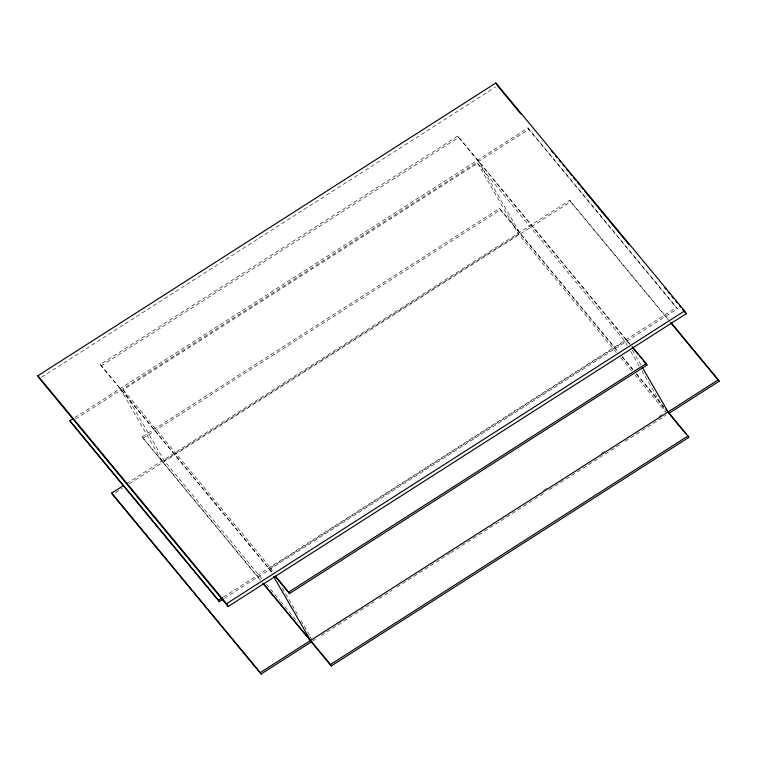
<?xml version="1.0" encoding="UTF-8"?>
<svg xmlns="http://www.w3.org/2000/svg" width="757" height="757" viewBox="0 0 757 757"><rect width="100%" height="100%" fill="white"/><g stroke="black" fill="none" stroke-linecap="round" stroke-linejoin="round"><path stroke-width="0.57" stroke-dasharray="3.79 2.84" d="M41.455 377.289L495.523 87.036M271.772 572.188L100.274 364.552L457.805 136.005L629.966 344.009M101.097 365.972L458.628 137.424L630.051 344.539M74.848 417.571L527.97 127.924L676.54 307.427L677.354 308.847L224.233 598.494M75.662 418.99L528.793 129.343L677.354 308.847M261.913 578.764L164.212 460.729L123.24 389.76L477.563 163.266L624.856 341.227L627.193 345.287M260.077 579.947L142.07 436.94L499.601 208.393L617.542 350.898M142.884 438.36L500.424 209.812L617.608 351.399M126.495 483.666L569.766 200.321L668.554 319.681M164.212 460.729L518.536 234.244L616.983 353.188M115.49 492.637L122.388 488.227M129.286 483.818L570.589 201.74L668.62 320.192M223.41 597.074L676.54 307.427M123.24 389.76L270.533 567.722L624.856 341.227M543.412 490.451L547.387 487.905M601.134 453.557L605.117 451.011M658.864 416.653L662.839 414.107M312.357 641.264L316.341 638.719M321.318 635.539L374.1 601.796M379.077 598.617L392.022 590.337M397.009 587.158L449.79 553.414M450.784 552.78L544.406 492.939M549.383 489.751L621.09 443.924M625.074 441.369L641.009 431.187M642.002 430.553L665.905 415.271M622.074 356.358L633.382 370.031M636.4 373.674L663.548 406.471M622.131 356.869L632.691 369.624M636.467 374.185L663.615 406.982M620.74 357.72L632.01 371.346M635.019 374.97L665.829 412.205M100.274 364.552L272.425 572.547M266.417 584.215L279.948 600.556M280.696 601.465L297.984 622.349M310.001 636.874L311.505 638.69M142.07 436.94L260.768 580.345M527.97 127.924L528.793 129.343M569.766 200.321L570.589 201.74M626.276 339.552L628.859 344.019M632.369 350.094L641.151 365.309M630.704 351.371L639.485 366.577M641.832 370.637L665.242 411.183M477.714 160.049L520.324 233.866M477.563 163.266L518.536 234.244M457.805 136.005L458.628 137.424M499.601 208.393L500.424 209.812M270.533 567.722L273.457 572.784M282.238 588L298.627 616.387M300.974 620.437L310.919 637.678M268.744 568.1L271.318 572.557M120.174 388.596L162.793 462.404"/><path stroke-width="1.14" d="M37.85 375.765L495.901 82.967L684.583 310.938L686.202 313.739L228.15 606.527L39.468 378.557L37.85 375.765L226.532 603.736L228.15 606.527M223.249 599.118L219.303 601.645L70.742 422.141L69.918 420.722L72.88 418.829M273.665 576.616L311.354 641.908L261.099 674.033L112.538 494.529L111.714 493.11L123.542 485.549M69.918 420.722L218.489 600.225L222.426 597.699M226.532 603.736L684.583 310.938M275.378 576.115L288.644 592.144L646.185 363.606L646.998 365.025L289.467 593.564L275.463 576.645M111.714 493.11L260.276 672.613L718.327 379.815L719.15 381.235L668.895 413.36L685.851 433.846M263.029 583.079L330.44 664.532L687.981 435.994L688.794 437.414L331.263 665.952L263.095 583.59M520.816 113.919L497.519 85.768L495.901 82.967M551.635 151.154L553.14 152.971M555.401 155.696L556.897 157.513M559.158 160.238L560.663 162.055M562.915 164.78L564.419 166.597M566.671 169.322L568.176 171.139M569.68 172.956L571.932 175.681M573.437 177.498L575.698 180.223M577.194 182.04L579.455 184.765M580.96 186.582L583.212 189.307M584.716 191.124L629.067 244.71M664.4 287.395L665.905 289.212M668.157 291.937L669.661 293.754M671.913 296.479L673.418 298.296M675.67 301.021L677.174 302.838M679.436 305.563L680.931 307.38M682.436 309.197L686.202 313.739M670.816 322.416L718.327 379.815M670.882 322.917L719.15 381.235M632.18 346.678L646.185 363.606M632.256 347.208L638.16 354.333M639.627 356.112L641.841 358.79M643.318 360.569L646.998 365.025M665.81 409.206L687.981 435.994M687.318 435.625L688.794 437.414M642.314 367.334L668.071 411.94M288.644 592.144L289.467 593.564M330.44 664.532L331.263 665.952M218.489 600.225L219.303 601.645M260.276 672.613L261.099 674.033"/></g></svg>
